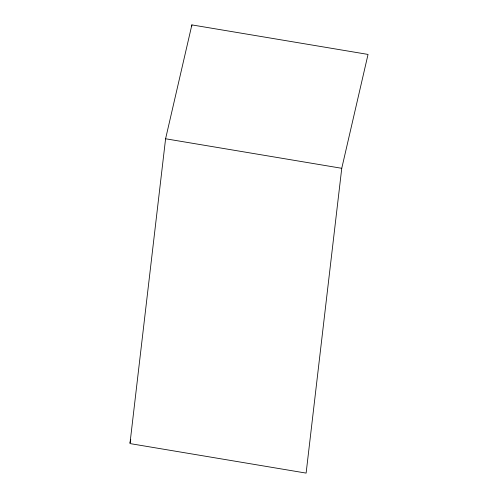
<?xml version="1.0" encoding="UTF-8"?>
<svg xmlns="http://www.w3.org/2000/svg" width="498" height="498" viewBox="0 0 498 498"><rect width="100%" height="100%" fill="white"/><g stroke="black" fill="none" stroke-linecap="round" stroke-linejoin="round"><path stroke-width="0.75" d="M165.591 138.774L129.959 443.575L306.121 473.1L341.753 168.299L368.041 54.425L191.879 24.9L165.591 138.774L341.753 168.299M191.699 26.444L191.879 24.9M130.059 442.716L130.756 439.697"/></g></svg>
